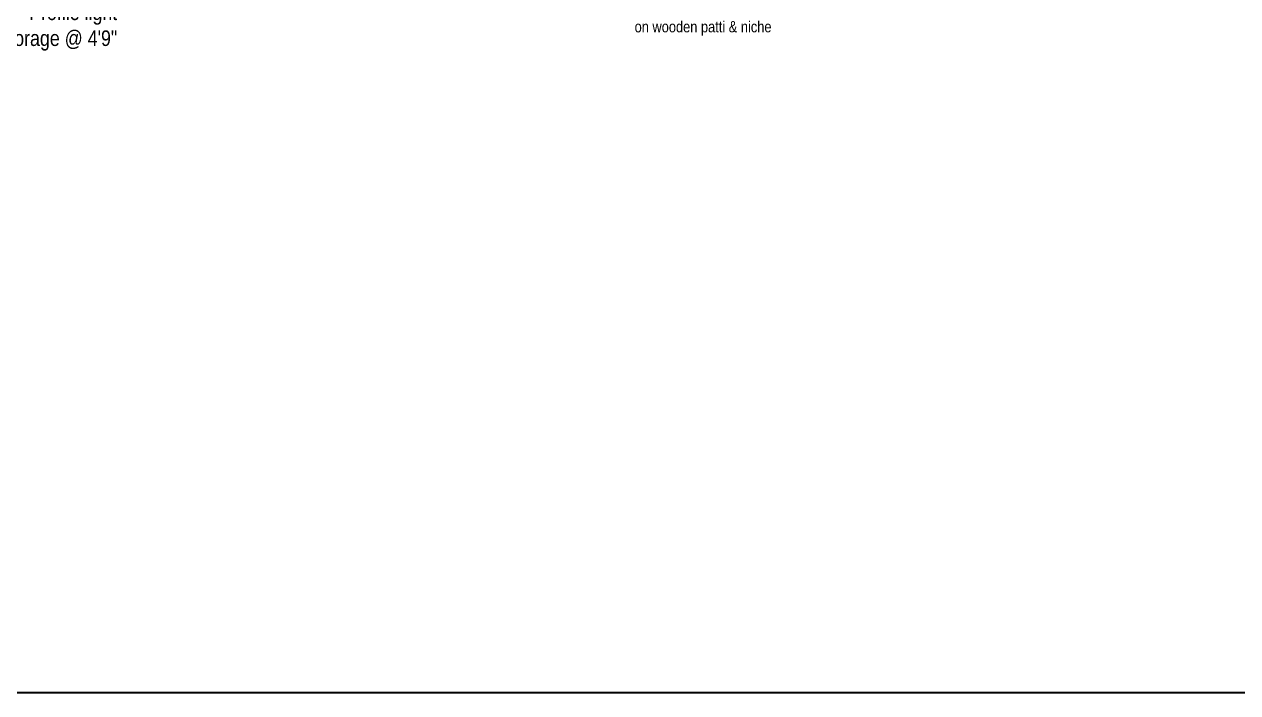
# Model space of a CAD drawing. Header units: inches. Extents: x -109431 to 29005, y -34715 to -1756.
# Drawn here: x -51320 to -50940.6, y -12447.8 to -12238.8 of the extents above; entities that cross this region are included whole.
import ezdxf

# ---------------------------------------------------------------- set-up
doc = ezdxf.new("R2010")
doc.units = ezdxf.units.IN
doc.header["$LTSCALE"] = 0.05
doc.header["$MEASUREMENT"] = 0
doc.layers.add('Electrical text & dimension', color=140, linetype='Continuous', lineweight=9)
doc.layers.add('FURNITURE', color=1, linetype='Continuous', lineweight=18)
doc.styles.add('1MMOF3-32', font='ARIALN.TTF', dxfattribs={"height": 4.86})

msp = doc.modelspace()

# ---------------------------------------------------------------- linework, layer by layer
at = {"layer": 'FURNITURE', "color": 40, "lineweight": 30, "ltscale": 50, "true_color": 0xf8d731}
msp.add_lwpolyline([(-51678.00256, -11821.43125), (-50569.71833, -11821.43125), (-50569.71833, -12447.75804), (-51678.00256, -12447.75804)], close=True, dxfattribs=at)

# ---------------------------------------------------------------- texts
at = {"layer": 'Electrical text & dimension', "ltscale": 50, "style": '1MMOF3-32'}
for s, insert, char_height, attachment_point in [('{\\C30;\\c2254834;Profile light \\Pbelow storage @ 4\'9"}', (-51290.90758, -12232.58177), 4.86, 3), ('\\pi231.31816;{\\C30;\\c2254834;profile light\\P\\pi207.92355;on wooden patti & niche}', (-51337.07178, -12231.94844), 3.5, 1)]:
    msp.add_mtext_dynamic_manual_height_columns(s, width=250.4249093, gutter_width=15.396, heights=[0], dxfattribs=dict(at, insert=insert, char_height=char_height, attachment_point=attachment_point))

doc.saveas('drawing.dxf')
